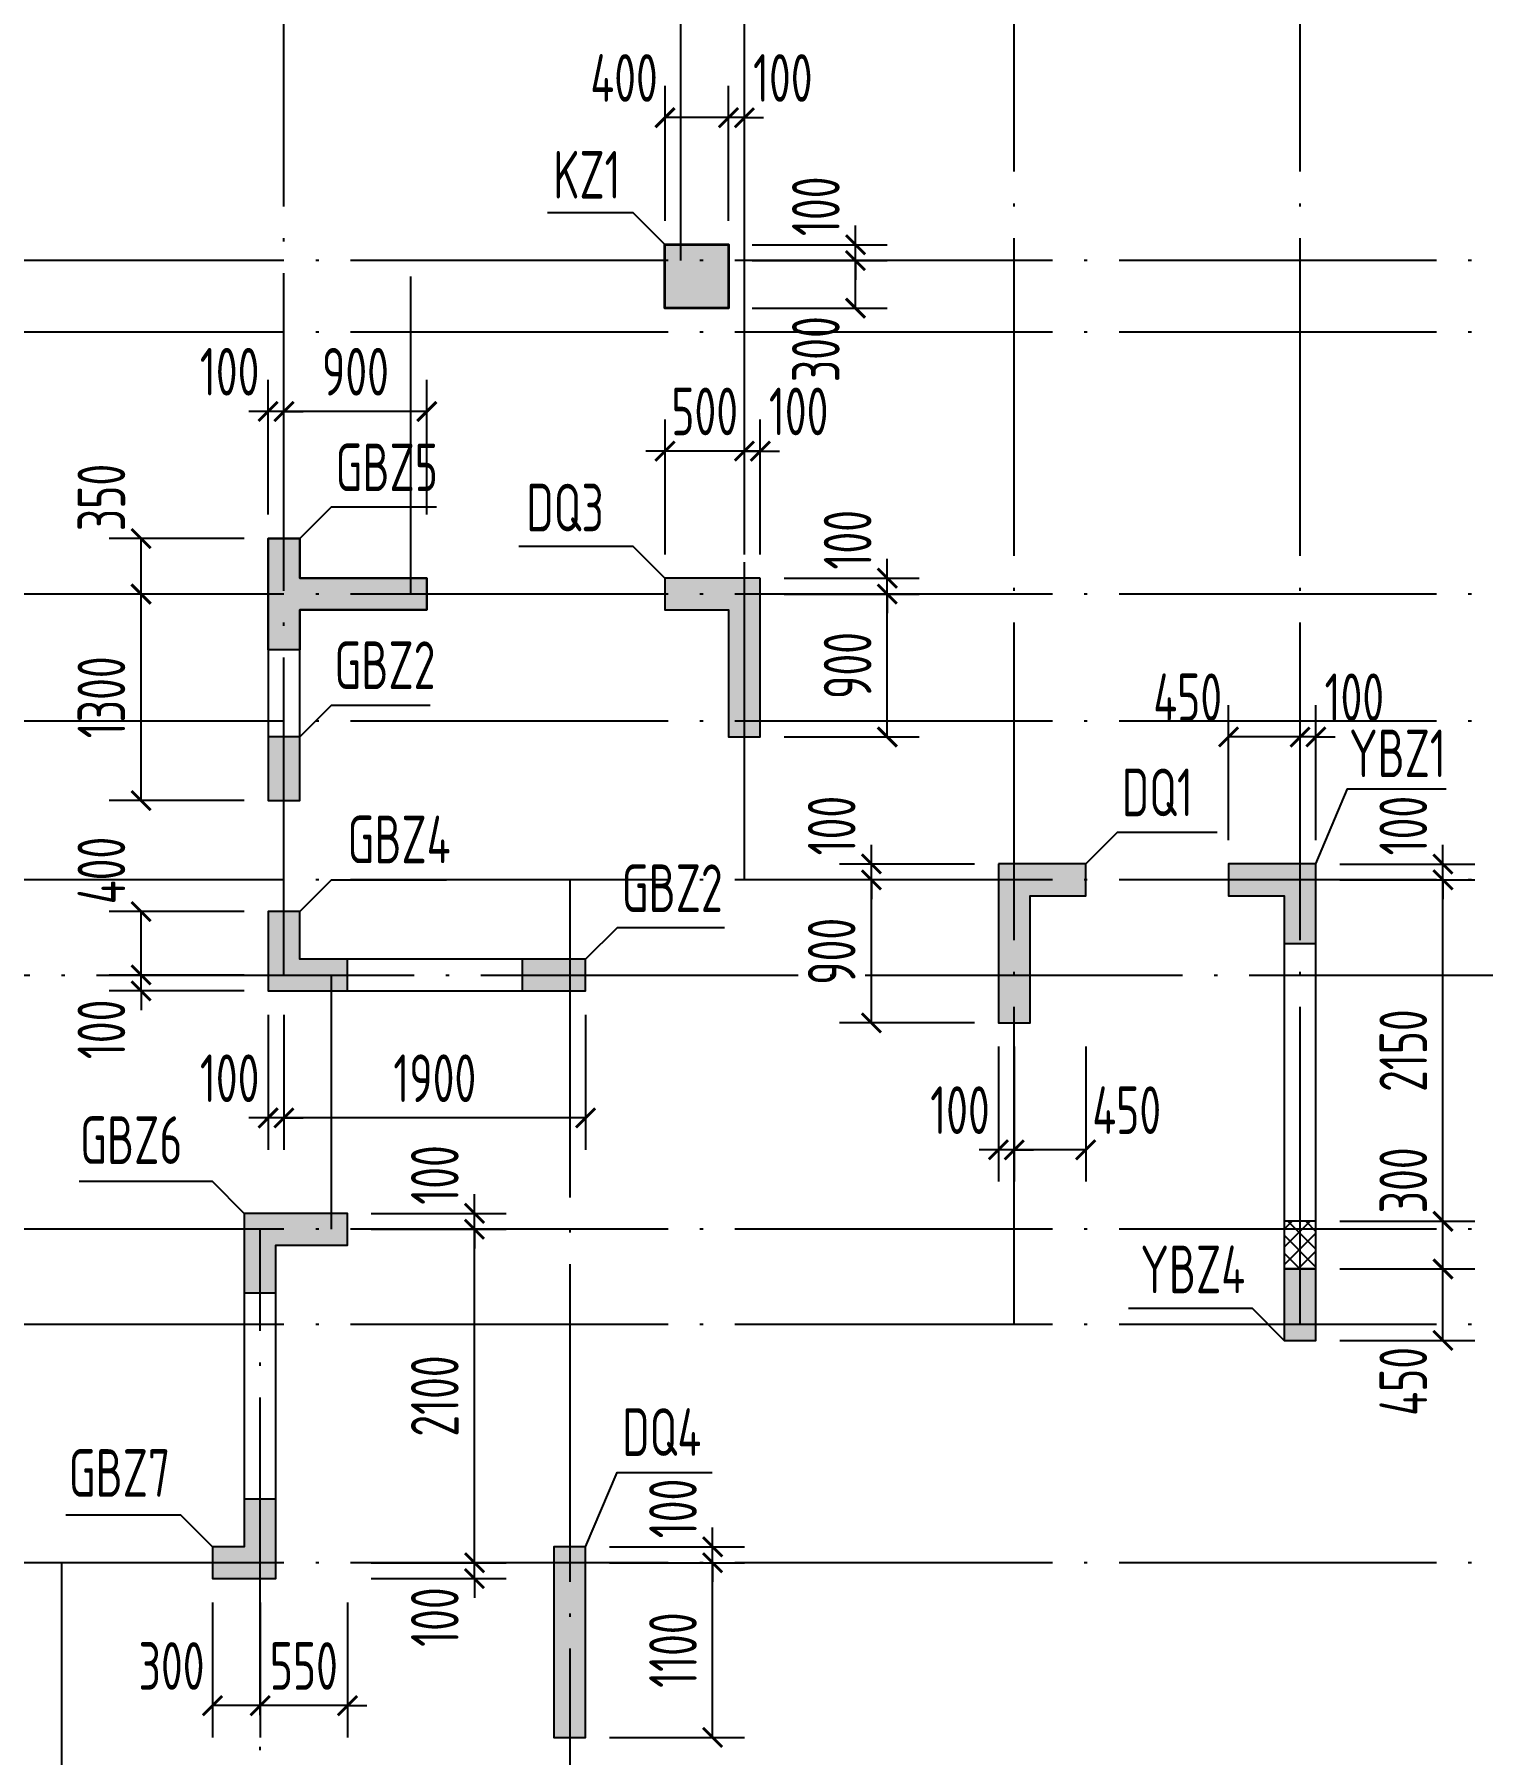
# Model space of a CAD drawing. Extents: x -668857 to 154266, y -275694 to 291306.
# Drawn here: x -301615 to -292493, y 133165 to 143997 of the extents above; entities that cross this region are included whole.
import ezdxf
from ezdxf.enums import TextEntityAlignment as Align

# ---------------------------------------------------------------- set-up
doc = ezdxf.new("R2010")
doc.units = 0
doc.header["$LTSCALE"] = 1000
doc.linetypes.add('DOTE', pattern=[2.42, 2, -0.2, 0.02, -0.2])
doc.layers.get('0').update_dxf_attribs({"linetype": 'CONTINUOUS'})
doc.layers.get('DEFPOINTS').update_dxf_attribs({"linetype": 'CONTINUOUS'})
for name, color, linetype in [('0z-约束构件', 1, 'CONTINUOUS'), ('A-DOTE', 10, 'DOTE'), ('COLU_DE_TEXT', 7, 'CONTINUOUS'), ('LABEL', 1, 'CONTINUOUS'), ('S-Q墙实线', 6, 'CONTINUOUS'), ('S-Q墙标注', 3, 'CONTINUOUS'), ('S-X详图填充', 252, 'CONTINUOUS'), ('S-X详图实线', 4, 'CONTINUOUS'), ('S-Z柱实线', 6, 'CONTINUOUS'), ('S-Z柱编号', 6, 'CONTINUOUS'), ('配箍校核', 34, 'CONTINUOUS')]:
    doc.layers.add(name, color=color, linetype=linetype)
doc.styles.add('TSSD_REIN', font='tssdeng.shx', dxfattribs={"width": 0.7, "height": 300, "bigfont": 'tssdchn.shx'})
doc.styles.add('结构文字', font='zstxt.shx', dxfattribs={"width": 0.7, "bigfont": 'zshz.shx'})
doc.dimstyles.new('STRUCK', dxfattribs={"dimtxt": 400, "dimasz": 121, "dimexe": 200, "dimexo": 150, "dimgap": 115, "dimtad": 1, "dimdec": 0, "dimdsep": 46, "dimtxsty": '结构文字', "dimblk": 'ARCHTICK', "dimcen": 400, "dimclrd": 3, "dimclre": 3, "dimclrt": 7, "dimadec": 0, "dimazin": 0, "dimtfac": 1, "dimtdec": 0, "dimtix": 1, "dimtmove": 2, "dimatfit": 3, "dimldrblk": '_DIMX', "dimfxl": 0, "dimtolj": 1, "dimtzin": 0, "dimarcsym": 0})

# ---------------------------------------------------------------- blocks, each defined once
blk = doc.blocks.new('20210726.16350016')
at = {"layer": 'A-DOTE'}
for p, q in [((43500, 13100.3), (43500, 21100)), ((46000, 17600), (46000, 21100)), ((46400, 13700), (46400, 21100)), ((48100, 10900), (48100, 21100)), ((49900, 10900), (49900, 21100)), ((55600, 17600), (3600, 17600)), ((44300, 15500), (44300, 17600)), ((55600, 17150), (3600, 17150)), ((55600, 15500), (3600, 15500)), ((55600, 14700), (3600, 14700)), ((55600, 13700), (3600, 13700)), ((45299.8, 13700), (45300, 3600)), ((3600, 13100.3), (55600, 13100.3)), ((43800, 11500), (43800, 13100)), ((55600, 11500), (3600, 11500)), ((43350, 3600), (43350, 11500)), ((55600, 10900), (3600, 10900)), ((55600, 9400), (3600, 9400)), ((42100, 9400), (42100, 3600))]:
    blk.add_line(p, q, dxfattribs=at)
blk = doc.blocks.new('_ArchTick')
at = {"color": 0, "linetype": 'ByBlock', "const_width": 0.15}
blk.add_lwpolyline([(-0.5, -0.5), (0.5, 0.5)], dxfattribs=at)
blk = doc.blocks.new('*D1599')
at = {"layer": 'DEFPOINTS', "color": 0}
for p in [(-298143, 134373), (-297343, 134373), (-298143, 133273)]:
    blk.add_point(p, dxfattribs=at)
at = {"layer": 'S-Q墙标注', "color": 3, "lineweight": -2}
for p, q in [((-297993, 134373), (-297143, 134373)), ((-297343, 133273), (-297343, 134373)), ((-297993, 133273), (-297143, 133273))]:
    blk.add_line(p, q, dxfattribs=at)
at = {"layer": 'S-Q墙标注', "color": 3, "lineweight": -2, "xscale": 121, "yscale": 121, "zscale": 121}
for p, rotation in [((-297343, 134373), 90), ((-297343, 133273), 270)]:
    blk.add_blockref('_ArchTick', p, dxfattribs=dict(at, rotation=rotation))
at = {"layer": 'S-Q墙标注', "color": 7, "insert": (-297593, 133823), "char_height": 300, "attachment_point": 5, "rotation": 90, "style": 'TSSD_REIN'}
blk.add_mtext('\\A1;1100', dxfattribs=at)
blk = doc.blocks.new('_DIMX')
blk.add_line((-150, 0), (150, 0))
at = {"const_width": 50}
blk.add_lwpolyline([(-70, -70), (70, 70)], dxfattribs=at)
blk = doc.blocks.new('*D1600')
at = {"layer": 'DEFPOINTS', "color": 0}
for p in [(-298143, 134473), (-297343, 134473), (-298143, 134373)]:
    blk.add_point(p, dxfattribs=at)
at = {"layer": 'S-Q墙标注', "color": 3, "lineweight": -2}
for p, q in [((-297343, 134473), (-297343, 134594)), ((-297993, 134473), (-297143, 134473)), ((-297343, 134373), (-297343, 134473)), ((-297993, 134373), (-297143, 134373)), ((-297343, 134373), (-297343, 134252))]:
    blk.add_line(p, q, dxfattribs=at)
at = {"layer": 'S-Q墙标注', "color": 3, "lineweight": -2, "xscale": 121, "yscale": 121, "zscale": 121}
for p, rotation in [((-297343, 134473), 270), ((-297343, 134373), 90)]:
    blk.add_blockref('_ArchTick', p, dxfattribs=dict(at, rotation=rotation))
at = {"layer": 'S-Q墙标注', "color": 7, "insert": (-297593, 134715), "char_height": 300, "attachment_point": 5, "rotation": 90, "style": 'TSSD_REIN'}
blk.add_mtext('\\A1;100', dxfattribs=at)
blk = doc.blocks.new('*D1605')
at = {"layer": 'DEFPOINTS', "color": 0}
for p in [(-293543, 136223), (-292743, 136223), (-293543, 135773)]:
    blk.add_point(p, dxfattribs=at)
at = {"layer": 'S-Q墙标注', "color": 3, "lineweight": -2}
for p, q in [((-293393, 136223), (-292543, 136223)), ((-292743, 135773), (-292743, 136223)), ((-293393, 135773), (-292543, 135773))]:
    blk.add_line(p, q, dxfattribs=at)
at = {"layer": 'S-Q墙标注', "color": 3, "lineweight": -2, "xscale": 121, "yscale": 121, "zscale": 121}
for p, rotation in [((-292743, 136223), 90), ((-292743, 135773), 270)]:
    blk.add_blockref('_ArchTick', p, dxfattribs=dict(at, rotation=rotation))
at = {"layer": 'S-Q墙标注', "color": 7, "insert": (-292993, 135515), "char_height": 300, "attachment_point": 5, "rotation": 90, "style": 'TSSD_REIN'}
blk.add_mtext('\\A1;450', dxfattribs=at)
blk = doc.blocks.new('*D1606')
at = {"layer": 'DEFPOINTS', "color": 0}
for p in [(-293543, 138773), (-292743, 138773), (-293543, 138673)]:
    blk.add_point(p, dxfattribs=at)
at = {"layer": 'S-Q墙标注', "color": 3, "lineweight": -2}
for p, q in [((-292743, 138773), (-292743, 138894)), ((-293393, 138773), (-292543, 138773)), ((-292743, 138673), (-292743, 138773)), ((-293393, 138673), (-292543, 138673)), ((-292743, 138673), (-292743, 138552))]:
    blk.add_line(p, q, dxfattribs=at)
at = {"layer": 'S-Q墙标注', "color": 3, "lineweight": -2, "xscale": 121, "yscale": 121, "zscale": 121}
for p, rotation in [((-292743, 138773), 270), ((-292743, 138673), 90)]:
    blk.add_blockref('_ArchTick', p, dxfattribs=dict(at, rotation=rotation))
at = {"layer": 'S-Q墙标注', "color": 7, "insert": (-292993, 139015), "char_height": 300, "attachment_point": 5, "rotation": 90, "style": 'TSSD_REIN'}
blk.add_mtext('\\A1;100', dxfattribs=at)
blk = doc.blocks.new('*D1607')
at = {"layer": 'DEFPOINTS', "color": 0}
for p in [(-293643, 139573), (-293643, 138773), (-293543, 138773)]:
    blk.add_point(p, dxfattribs=at)
at = {"layer": 'S-Q墙标注', "color": 3, "lineweight": -2}
for p, q in [((-293643, 138923), (-293643, 139773)), ((-293543, 138923), (-293543, 139773)), ((-293643, 139573), (-293764, 139573)), ((-293543, 139573), (-293643, 139573)), ((-293543, 139573), (-293422, 139573))]:
    blk.add_line(p, q, dxfattribs=at)
at = {"layer": 'S-Q墙标注', "color": 3, "lineweight": -2, "xscale": 121, "yscale": 121, "zscale": 121}
blk.add_blockref('_ArchTick', (-293643, 139573), dxfattribs=at)
at = {"layer": 'S-Q墙标注', "color": 3, "lineweight": -2, "xscale": 121, "yscale": 121, "zscale": 121, "rotation": 180}
blk.add_blockref('_ArchTick', (-293543, 139573), dxfattribs=at)
at = {"layer": 'S-Q墙标注', "color": 7, "insert": (-293301, 139823), "char_height": 300, "attachment_point": 5, "style": 'TSSD_REIN'}
blk.add_mtext('\\A1;100', dxfattribs=at)
blk = doc.blocks.new('*D1608')
at = {"layer": 'DEFPOINTS', "color": 0}
for p in [(-294093, 139573), (-294093, 138773), (-293643, 138773)]:
    blk.add_point(p, dxfattribs=at)
at = {"layer": 'S-Q墙标注', "color": 3, "lineweight": -2}
for p, q in [((-294093, 138923), (-294093, 139773)), ((-293643, 138923), (-293643, 139773)), ((-293643, 139573), (-294093, 139573))]:
    blk.add_line(p, q, dxfattribs=at)
at = {"layer": 'S-Q墙标注', "color": 3, "lineweight": -2, "xscale": 121, "yscale": 121, "zscale": 121, "rotation": 180}
blk.add_blockref('_ArchTick', (-294093, 139573), dxfattribs=at)
at = {"layer": 'S-Q墙标注', "color": 3, "lineweight": -2, "xscale": 121, "yscale": 121, "zscale": 121}
blk.add_blockref('_ArchTick', (-293643, 139573), dxfattribs=at)
at = {"layer": 'S-Q墙标注', "color": 7, "insert": (-294351, 139823), "char_height": 300, "attachment_point": 5, "style": 'TSSD_REIN'}
blk.add_mtext('\\A1;450', dxfattribs=at)
blk = doc.blocks.new('*D1609')
at = {"layer": 'DEFPOINTS', "color": 0}
for p in [(-296343, 138673), (-295543, 138673), (-295543, 137773)]:
    blk.add_point(p, dxfattribs=at)
at = {"layer": 'S-Q墙标注', "color": 3, "lineweight": -2}
for p, q in [((-295693, 138673), (-296543, 138673)), ((-296343, 137773), (-296343, 138673)), ((-295693, 137773), (-296543, 137773))]:
    blk.add_line(p, q, dxfattribs=at)
at = {"layer": 'S-Q墙标注', "color": 3, "lineweight": -2, "xscale": 121, "yscale": 121, "zscale": 121}
for p, rotation in [((-296343, 138673), 90), ((-296343, 137773), 270)]:
    blk.add_blockref('_ArchTick', p, dxfattribs=dict(at, rotation=rotation))
at = {"layer": 'S-Q墙标注', "color": 7, "insert": (-296593, 138223), "char_height": 300, "attachment_point": 5, "rotation": 90, "style": 'TSSD_REIN'}
blk.add_mtext('\\A1;900', dxfattribs=at)
blk = doc.blocks.new('*D1610')
at = {"layer": 'DEFPOINTS', "color": 0}
for p in [(-296343, 138773), (-295543, 138773), (-295543, 138673)]:
    blk.add_point(p, dxfattribs=at)
at = {"layer": 'S-Q墙标注', "color": 3, "lineweight": -2}
for p, q in [((-296343, 138773), (-296343, 138894)), ((-295693, 138773), (-296543, 138773)), ((-296343, 138673), (-296343, 138773)), ((-295693, 138673), (-296543, 138673)), ((-296343, 138673), (-296343, 138552))]:
    blk.add_line(p, q, dxfattribs=at)
at = {"layer": 'S-Q墙标注', "color": 3, "lineweight": -2, "xscale": 121, "yscale": 121, "zscale": 121}
for p, rotation in [((-296343, 138773), 270), ((-296343, 138673), 90)]:
    blk.add_blockref('_ArchTick', p, dxfattribs=dict(at, rotation=rotation))
at = {"layer": 'S-Q墙标注', "color": 7, "insert": (-296593, 139015), "char_height": 300, "attachment_point": 5, "rotation": 90, "style": 'TSSD_REIN'}
blk.add_mtext('\\A1;100', dxfattribs=at)
blk = doc.blocks.new('*D1611')
at = {"layer": 'DEFPOINTS', "color": 0}
for p in [(-295443, 137773), (-294993, 137773), (-295443, 136973)]:
    blk.add_point(p, dxfattribs=at)
at = {"layer": 'S-Q墙标注', "color": 3, "lineweight": -2}
for p, q in [((-295443, 137623), (-295443, 136773)), ((-294993, 137623), (-294993, 136773)), ((-294993, 136973), (-295443, 136973))]:
    blk.add_line(p, q, dxfattribs=at)
at = {"layer": 'S-Q墙标注', "color": 3, "lineweight": -2, "xscale": 121, "yscale": 121, "zscale": 121, "rotation": 180}
blk.add_blockref('_ArchTick', (-295443, 136973), dxfattribs=at)
at = {"layer": 'S-Q墙标注', "color": 3, "lineweight": -2, "xscale": 121, "yscale": 121, "zscale": 121}
blk.add_blockref('_ArchTick', (-294993, 136973), dxfattribs=at)
at = {"layer": 'S-Q墙标注', "color": 7, "insert": (-294735, 137223), "char_height": 300, "attachment_point": 5, "style": 'TSSD_REIN'}
blk.add_mtext('\\A1;450', dxfattribs=at)
blk = doc.blocks.new('*D1612')
at = {"layer": 'DEFPOINTS', "color": 0}
for p in [(-295543, 137773), (-295443, 137773), (-295543, 136973)]:
    blk.add_point(p, dxfattribs=at)
at = {"layer": 'S-Q墙标注', "color": 3, "lineweight": -2}
for p, q in [((-295543, 137623), (-295543, 136773)), ((-295443, 137623), (-295443, 136773)), ((-295543, 136973), (-295664, 136973)), ((-295443, 136973), (-295543, 136973)), ((-295443, 136973), (-295322, 136973))]:
    blk.add_line(p, q, dxfattribs=at)
at = {"layer": 'S-Q墙标注', "color": 3, "lineweight": -2, "xscale": 121, "yscale": 121, "zscale": 121}
blk.add_blockref('_ArchTick', (-295543, 136973), dxfattribs=at)
at = {"layer": 'S-Q墙标注', "color": 3, "lineweight": -2, "xscale": 121, "yscale": 121, "zscale": 121, "rotation": 180}
blk.add_blockref('_ArchTick', (-295443, 136973), dxfattribs=at)
at = {"layer": 'S-Q墙标注', "color": 7, "insert": (-295785, 137223), "char_height": 300, "attachment_point": 5, "style": 'TSSD_REIN'}
blk.add_mtext('\\A1;100', dxfattribs=at)
blk = doc.blocks.new('*D1613')
at = {"layer": 'DEFPOINTS', "color": 0}
for p in [(-300943, 138074), (-300143, 138074), (-300143, 137974)]:
    blk.add_point(p, dxfattribs=at)
at = {"layer": 'S-Q墙标注', "color": 3, "lineweight": -2}
for p, q in [((-300943, 138074), (-300943, 138195)), ((-300293, 138074), (-301143, 138074)), ((-300943, 137974), (-300943, 138074)), ((-300293, 137974), (-301143, 137974)), ((-300943, 137974), (-300943, 137853))]:
    blk.add_line(p, q, dxfattribs=at)
at = {"layer": 'S-Q墙标注', "color": 3, "lineweight": -2, "xscale": 121, "yscale": 121, "zscale": 121}
for p, rotation in [((-300943, 138074), 270), ((-300943, 137974), 90)]:
    blk.add_blockref('_ArchTick', p, dxfattribs=dict(at, rotation=rotation))
at = {"layer": 'S-Q墙标注', "color": 7, "insert": (-301193, 137732), "char_height": 300, "attachment_point": 5, "rotation": 90, "style": 'TSSD_REIN'}
blk.add_mtext('\\A1;100', dxfattribs=at)
blk = doc.blocks.new('*D1614')
at = {"layer": 'DEFPOINTS', "color": 0}
for p in [(-300943, 138474), (-300143, 138474), (-300143, 138074)]:
    blk.add_point(p, dxfattribs=at)
at = {"layer": 'S-Q墙标注', "color": 3, "lineweight": -2}
for p, q in [((-300293, 138474), (-301143, 138474)), ((-300943, 138074), (-300943, 138474)), ((-300293, 138074), (-301143, 138074))]:
    blk.add_line(p, q, dxfattribs=at)
at = {"layer": 'S-Q墙标注', "color": 3, "lineweight": -2, "xscale": 121, "yscale": 121, "zscale": 121}
for p, rotation in [((-300943, 138474), 90), ((-300943, 138074), 270)]:
    blk.add_blockref('_ArchTick', p, dxfattribs=dict(at, rotation=rotation))
at = {"layer": 'S-Q墙标注', "color": 7, "insert": (-301193, 138732), "char_height": 300, "attachment_point": 5, "rotation": 90, "style": 'TSSD_REIN'}
blk.add_mtext('\\A1;400', dxfattribs=at)
blk = doc.blocks.new('*D1615')
at = {"layer": 'DEFPOINTS', "color": 0}
for p in [(-300043, 137974), (-298143, 137974), (-300043, 137174)]:
    blk.add_point(p, dxfattribs=at)
at = {"layer": 'S-Q墙标注', "color": 3, "lineweight": -2}
for p, q in [((-300043, 137824), (-300043, 136974)), ((-298143, 137824), (-298143, 136974)), ((-298143, 137174), (-300043, 137174))]:
    blk.add_line(p, q, dxfattribs=at)
at = {"layer": 'S-Q墙标注', "color": 3, "lineweight": -2, "xscale": 121, "yscale": 121, "zscale": 121, "rotation": 180}
blk.add_blockref('_ArchTick', (-300043, 137174), dxfattribs=at)
at = {"layer": 'S-Q墙标注', "color": 3, "lineweight": -2, "xscale": 121, "yscale": 121, "zscale": 121}
blk.add_blockref('_ArchTick', (-298143, 137174), dxfattribs=at)
at = {"layer": 'S-Q墙标注', "color": 7, "insert": (-299093, 137424), "char_height": 300, "attachment_point": 5, "style": 'TSSD_REIN'}
blk.add_mtext('\\A1;1900', dxfattribs=at)
blk = doc.blocks.new('*D1616')
at = {"layer": 'DEFPOINTS', "color": 0}
for p in [(-300143, 137974), (-300043, 137974), (-300143, 137174)]:
    blk.add_point(p, dxfattribs=at)
at = {"layer": 'S-Q墙标注', "color": 3, "lineweight": -2}
for p, q in [((-300143, 137824), (-300143, 136974)), ((-300043, 137824), (-300043, 136974)), ((-300143, 137174), (-300264, 137174)), ((-300043, 137174), (-300143, 137174)), ((-300043, 137174), (-299922, 137174))]:
    blk.add_line(p, q, dxfattribs=at)
at = {"layer": 'S-Q墙标注', "color": 3, "lineweight": -2, "xscale": 121, "yscale": 121, "zscale": 121}
blk.add_blockref('_ArchTick', (-300143, 137174), dxfattribs=at)
at = {"layer": 'S-Q墙标注', "color": 3, "lineweight": -2, "xscale": 121, "yscale": 121, "zscale": 121, "rotation": 180}
blk.add_blockref('_ArchTick', (-300043, 137174), dxfattribs=at)
at = {"layer": 'S-Q墙标注', "color": 7, "insert": (-300385, 137424), "char_height": 300, "attachment_point": 5, "style": 'TSSD_REIN'}
blk.add_mtext('\\A1;100', dxfattribs=at)
blk = doc.blocks.new('*D1617')
at = {"layer": 'DEFPOINTS', "color": 0}
for p in [(-297043, 140473), (-296243, 140473), (-297043, 139573)]:
    blk.add_point(p, dxfattribs=at)
at = {"layer": 'S-Q墙标注', "color": 3, "lineweight": -2}
for p, q in [((-296893, 140473), (-296043, 140473)), ((-296243, 139573), (-296243, 140473)), ((-296893, 139573), (-296043, 139573))]:
    blk.add_line(p, q, dxfattribs=at)
at = {"layer": 'S-Q墙标注', "color": 3, "lineweight": -2, "xscale": 121, "yscale": 121, "zscale": 121}
for p, rotation in [((-296243, 140473), 90), ((-296243, 139573), 270)]:
    blk.add_blockref('_ArchTick', p, dxfattribs=dict(at, rotation=rotation))
at = {"layer": 'S-Q墙标注', "color": 7, "insert": (-296493, 140023), "char_height": 300, "attachment_point": 5, "rotation": 90, "style": 'TSSD_REIN'}
blk.add_mtext('\\A1;900', dxfattribs=at)
blk = doc.blocks.new('*D1618')
at = {"layer": 'DEFPOINTS', "color": 0}
for p in [(-297043, 140573), (-296243, 140573), (-297043, 140473)]:
    blk.add_point(p, dxfattribs=at)
at = {"layer": 'S-Q墙标注', "color": 3, "lineweight": -2}
for p, q in [((-296243, 140573), (-296243, 140694)), ((-296893, 140573), (-296043, 140573)), ((-296243, 140473), (-296243, 140573)), ((-296893, 140473), (-296043, 140473)), ((-296243, 140473), (-296243, 140352))]:
    blk.add_line(p, q, dxfattribs=at)
at = {"layer": 'S-Q墙标注', "color": 3, "lineweight": -2, "xscale": 121, "yscale": 121, "zscale": 121}
for p, rotation in [((-296243, 140573), 270), ((-296243, 140473), 90)]:
    blk.add_blockref('_ArchTick', p, dxfattribs=dict(at, rotation=rotation))
at = {"layer": 'S-Q墙标注', "color": 7, "insert": (-296493, 140815), "char_height": 300, "attachment_point": 5, "rotation": 90, "style": 'TSSD_REIN'}
blk.add_mtext('\\A1;100', dxfattribs=at)
blk = doc.blocks.new('*D1619')
at = {"layer": 'DEFPOINTS', "color": 0}
for p in [(-297143, 141373), (-297143, 140573), (-297043, 140573)]:
    blk.add_point(p, dxfattribs=at)
at = {"layer": 'S-Q墙标注', "color": 3, "lineweight": -2}
for p, q in [((-297143, 140723), (-297143, 141573)), ((-297043, 140723), (-297043, 141573)), ((-297143, 141373), (-297264, 141373)), ((-297043, 141373), (-297143, 141373)), ((-297043, 141373), (-296922, 141373))]:
    blk.add_line(p, q, dxfattribs=at)
at = {"layer": 'S-Q墙标注', "color": 3, "lineweight": -2, "xscale": 121, "yscale": 121, "zscale": 121}
blk.add_blockref('_ArchTick', (-297143, 141373), dxfattribs=at)
at = {"layer": 'S-Q墙标注', "color": 3, "lineweight": -2, "xscale": 121, "yscale": 121, "zscale": 121, "rotation": 180}
blk.add_blockref('_ArchTick', (-297043, 141373), dxfattribs=at)
at = {"layer": 'S-Q墙标注', "color": 7, "insert": (-296801, 141623), "char_height": 300, "attachment_point": 5, "style": 'TSSD_REIN'}
blk.add_mtext('\\A1;100', dxfattribs=at)
blk = doc.blocks.new('*D1620')
at = {"layer": 'DEFPOINTS', "color": 0}
for p in [(-297643, 141373), (-297643, 140573), (-297143, 140573)]:
    blk.add_point(p, dxfattribs=at)
at = {"layer": 'S-Q墙标注', "color": 3, "lineweight": -2}
for p, q in [((-297643, 140723), (-297643, 141573)), ((-297143, 140723), (-297143, 141573)), ((-297643, 141373), (-297764, 141373)), ((-297143, 141373), (-297643, 141373)), ((-297143, 141373), (-297022, 141373))]:
    blk.add_line(p, q, dxfattribs=at)
at = {"layer": 'S-Q墙标注', "color": 3, "lineweight": -2, "xscale": 121, "yscale": 121, "zscale": 121}
blk.add_blockref('_ArchTick', (-297643, 141373), dxfattribs=at)
at = {"layer": 'S-Q墙标注', "color": 3, "lineweight": -2, "xscale": 121, "yscale": 121, "zscale": 121, "rotation": 180}
blk.add_blockref('_ArchTick', (-297143, 141373), dxfattribs=at)
at = {"layer": 'S-Q墙标注', "color": 7, "insert": (-297393, 141623), "char_height": 300, "attachment_point": 5, "style": 'TSSD_REIN'}
blk.add_mtext('\\A1;500', dxfattribs=at)
blk = doc.blocks.new('*D1621')
at = {"layer": 'DEFPOINTS', "color": 0}
for p in [(-299643, 134373), (-298843, 134373), (-299643, 134273)]:
    blk.add_point(p, dxfattribs=at)
at = {"layer": 'S-Q墙标注', "color": 3, "lineweight": -2}
for p, q in [((-298843, 134373), (-298843, 134494)), ((-299493, 134373), (-298643, 134373)), ((-298843, 134273), (-298843, 134373)), ((-299493, 134273), (-298643, 134273)), ((-298843, 134273), (-298843, 134152))]:
    blk.add_line(p, q, dxfattribs=at)
at = {"layer": 'S-Q墙标注', "color": 3, "lineweight": -2, "xscale": 121, "yscale": 121, "zscale": 121}
for p, rotation in [((-298843, 134373), 270), ((-298843, 134273), 90)]:
    blk.add_blockref('_ArchTick', p, dxfattribs=dict(at, rotation=rotation))
at = {"layer": 'S-Q墙标注', "color": 7, "insert": (-299093, 134031), "char_height": 300, "attachment_point": 5, "rotation": 90, "style": 'TSSD_REIN'}
blk.add_mtext('\\A1;100', dxfattribs=at)
blk = doc.blocks.new('*D1622')
at = {"layer": 'DEFPOINTS', "color": 0}
for p in [(-299643, 136473), (-298843, 136473), (-299643, 134373)]:
    blk.add_point(p, dxfattribs=at)
at = {"layer": 'S-Q墙标注', "color": 3, "lineweight": -2}
for p, q in [((-299493, 136473), (-298643, 136473)), ((-298843, 134373), (-298843, 136473)), ((-299493, 134373), (-298643, 134373))]:
    blk.add_line(p, q, dxfattribs=at)
at = {"layer": 'S-Q墙标注', "color": 3, "lineweight": -2, "xscale": 121, "yscale": 121, "zscale": 121}
for p, rotation in [((-298843, 136473), 90), ((-298843, 134373), 270)]:
    blk.add_blockref('_ArchTick', p, dxfattribs=dict(at, rotation=rotation))
at = {"layer": 'S-Q墙标注', "color": 7, "insert": (-299093, 135423), "char_height": 300, "attachment_point": 5, "rotation": 90, "style": 'TSSD_REIN'}
blk.add_mtext('\\A1;2100', dxfattribs=at)
blk = doc.blocks.new('*D1623')
at = {"layer": 'DEFPOINTS', "color": 0}
for p in [(-299643, 136573), (-298843, 136573), (-299643, 136473)]:
    blk.add_point(p, dxfattribs=at)
at = {"layer": 'S-Q墙标注', "color": 3, "lineweight": -2}
for p, q in [((-298843, 136573), (-298843, 136694)), ((-299493, 136573), (-298643, 136573)), ((-298843, 136473), (-298843, 136573)), ((-299493, 136473), (-298643, 136473)), ((-298843, 136473), (-298843, 136352))]:
    blk.add_line(p, q, dxfattribs=at)
at = {"layer": 'S-Q墙标注', "color": 3, "lineweight": -2, "xscale": 121, "yscale": 121, "zscale": 121}
for p, rotation in [((-298843, 136573), 270), ((-298843, 136473), 90)]:
    blk.add_blockref('_ArchTick', p, dxfattribs=dict(at, rotation=rotation))
at = {"layer": 'S-Q墙标注', "color": 7, "insert": (-299093, 136815), "char_height": 300, "attachment_point": 5, "rotation": 90, "style": 'TSSD_REIN'}
blk.add_mtext('\\A1;100', dxfattribs=at)
blk = doc.blocks.new('20210730.00595579')
at = {"layer": '0z-约束构件'}
h = blk.add_hatch(dxfattribs=at)
h.set_pattern_fill('ANSI37', color=256, scale=25, style=0)
h.set_pattern_definition([(45, (126794.76, -600656.97), (-56.126601, 56.126601), []), (135, (126794.76, -600656.97), (-56.126601, -56.126601), [])])
h.paths.add_polyline_path([(10665, -181459), (10665, -181159), (10865, -181159), (10865, -181459)])
blk.add_lwpolyline([(10665, -181459), (10865, -181459), (10865, -181159), (10665, -181159)], close=True, dxfattribs=at)
blk = doc.blocks.new('*D1667')
at = {"layer": 'DEFPOINTS', "color": 0}
for p in [(-293543, 136523), (-292743, 136523), (-293543, 136223)]:
    blk.add_point(p, dxfattribs=at)
at = {"layer": 'S-Q墙标注', "color": 3, "lineweight": -2}
for p, q in [((-293393, 136523), (-292543, 136523)), ((-292743, 136223), (-292743, 136523)), ((-293393, 136223), (-292543, 136223))]:
    blk.add_line(p, q, dxfattribs=at)
at = {"layer": 'S-Q墙标注', "color": 3, "lineweight": -2, "xscale": 121, "yscale": 121, "zscale": 121}
for p, rotation in [((-292743, 136523), 90), ((-292743, 136223), 270)]:
    blk.add_blockref('_ArchTick', p, dxfattribs=dict(at, rotation=rotation))
at = {"layer": 'S-Q墙标注', "color": 7, "insert": (-292993, 136781), "char_height": 300, "attachment_point": 5, "rotation": 90, "style": 'TSSD_REIN'}
blk.add_mtext('\\A1;300', dxfattribs=at)
blk = doc.blocks.new('*D1668')
at = {"layer": 'DEFPOINTS', "color": 0}
for p in [(-293543, 138673), (-292743, 138673), (-293543, 136523)]:
    blk.add_point(p, dxfattribs=at)
at = {"layer": 'S-Q墙标注', "color": 3, "lineweight": -2}
for p, q in [((-293393, 138673), (-292543, 138673)), ((-292743, 136523), (-292743, 138673)), ((-293393, 136523), (-292543, 136523))]:
    blk.add_line(p, q, dxfattribs=at)
at = {"layer": 'S-Q墙标注', "color": 3, "lineweight": -2, "xscale": 121, "yscale": 121, "zscale": 121}
for p, rotation in [((-292743, 138673), 90), ((-292743, 136523), 270)]:
    blk.add_blockref('_ArchTick', p, dxfattribs=dict(at, rotation=rotation))
at = {"layer": 'S-Q墙标注', "color": 7, "insert": (-292993, 137598), "char_height": 300, "attachment_point": 5, "rotation": 90, "style": 'TSSD_REIN'}
blk.add_mtext('\\A1;2150', dxfattribs=at)
blk = doc.blocks.new('*D1953')
at = {"layer": 'DEFPOINTS', "color": 0}
for p in [(-300193, 134273), (-299643, 134273), (-300193, 133473)]:
    blk.add_point(p, dxfattribs=at)
at = {"layer": 'S-Q墙标注', "color": 3, "lineweight": -2}
for p, q in [((-300193, 134123), (-300193, 133273)), ((-299643, 134123), (-299643, 133273)), ((-300193, 133473), (-300314, 133473)), ((-299643, 133473), (-300193, 133473)), ((-299643, 133473), (-299522, 133473))]:
    blk.add_line(p, q, dxfattribs=at)
at = {"layer": 'S-Q墙标注', "color": 3, "lineweight": -2, "xscale": 121, "yscale": 121, "zscale": 121}
blk.add_blockref('_ArchTick', (-300193, 133473), dxfattribs=at)
at = {"layer": 'S-Q墙标注', "color": 3, "lineweight": -2, "xscale": 121, "yscale": 121, "zscale": 121, "rotation": 180}
blk.add_blockref('_ArchTick', (-299643, 133473), dxfattribs=at)
at = {"layer": 'S-Q墙标注', "color": 7, "insert": (-299918, 133723), "char_height": 300, "attachment_point": 5, "style": 'TSSD_REIN'}
blk.add_mtext('\\A1;550', dxfattribs=at)
blk = doc.blocks.new('*D1954')
at = {"layer": 'DEFPOINTS', "color": 0}
for p in [(-300493, 134273), (-300193, 134273), (-300493, 133473)]:
    blk.add_point(p, dxfattribs=at)
at = {"layer": 'S-Q墙标注', "color": 3, "lineweight": -2}
for p, q in [((-300493, 134123), (-300493, 133273)), ((-300193, 134123), (-300193, 133273)), ((-300193, 133473), (-300493, 133473))]:
    blk.add_line(p, q, dxfattribs=at)
at = {"layer": 'S-Q墙标注', "color": 3, "lineweight": -2, "xscale": 121, "yscale": 121, "zscale": 121, "rotation": 180}
blk.add_blockref('_ArchTick', (-300493, 133473), dxfattribs=at)
at = {"layer": 'S-Q墙标注', "color": 3, "lineweight": -2, "xscale": 121, "yscale": 121, "zscale": 121}
blk.add_blockref('_ArchTick', (-300193, 133473), dxfattribs=at)
at = {"layer": 'S-Q墙标注', "color": 7, "insert": (-300751, 133723), "char_height": 300, "attachment_point": 5, "style": 'TSSD_REIN'}
blk.add_mtext('\\A1;300', dxfattribs=at)
blk = doc.blocks.new('*D1989')
at = {"layer": 'DEFPOINTS', "color": 0}
for p in [(-297243, 142673), (-296443, 142673), (-297243, 142573)]:
    blk.add_point(p, dxfattribs=at)
at = {"layer": 'S-Q墙标注', "color": 3, "lineweight": -2}
for p, q in [((-296443, 142673), (-296443, 142794)), ((-297093, 142673), (-296243, 142673)), ((-296443, 142573), (-296443, 142673)), ((-297093, 142573), (-296243, 142573)), ((-296443, 142573), (-296443, 142452))]:
    blk.add_line(p, q, dxfattribs=at)
at = {"layer": 'S-Q墙标注', "color": 3, "lineweight": -2, "xscale": 121, "yscale": 121, "zscale": 121}
for p, rotation in [((-296443, 142673), 270), ((-296443, 142573), 90)]:
    blk.add_blockref('_ArchTick', p, dxfattribs=dict(at, rotation=rotation))
at = {"layer": 'S-Q墙标注', "color": 7, "insert": (-296693, 142915), "char_height": 300, "attachment_point": 5, "rotation": 90, "style": 'TSSD_REIN'}
blk.add_mtext('\\A1;100', dxfattribs=at)
blk = doc.blocks.new('*D1992')
at = {"layer": 'DEFPOINTS', "color": 0}
for p in [(-297243, 142573), (-296443, 142573), (-297243, 142273)]:
    blk.add_point(p, dxfattribs=at)
at = {"layer": 'S-Q墙标注', "color": 3, "lineweight": -2}
for p, q in [((-297093, 142573), (-296243, 142573)), ((-296443, 142273), (-296443, 142573)), ((-297093, 142273), (-296243, 142273))]:
    blk.add_line(p, q, dxfattribs=at)
at = {"layer": 'S-Q墙标注', "color": 3, "lineweight": -2, "xscale": 121, "yscale": 121, "zscale": 121}
for p, rotation in [((-296443, 142573), 90), ((-296443, 142273), 270)]:
    blk.add_blockref('_ArchTick', p, dxfattribs=dict(at, rotation=rotation))
at = {"layer": 'S-Q墙标注', "color": 7, "insert": (-296693, 142015), "char_height": 300, "attachment_point": 5, "rotation": 90, "style": 'TSSD_REIN'}
blk.add_mtext('\\A1;300', dxfattribs=at)
blk = doc.blocks.new('*D1993')
at = {"layer": 'DEFPOINTS', "color": 0}
for p in [(-297643, 143473), (-297643, 142673), (-297243, 142673)]:
    blk.add_point(p, dxfattribs=at)
at = {"layer": 'S-Q墙标注', "color": 3, "lineweight": -2}
for p, q in [((-297643, 142823), (-297643, 143673)), ((-297243, 142823), (-297243, 143673)), ((-297243, 143473), (-297643, 143473))]:
    blk.add_line(p, q, dxfattribs=at)
at = {"layer": 'S-Q墙标注', "color": 3, "lineweight": -2, "xscale": 121, "yscale": 121, "zscale": 121, "rotation": 180}
blk.add_blockref('_ArchTick', (-297643, 143473), dxfattribs=at)
at = {"layer": 'S-Q墙标注', "color": 3, "lineweight": -2, "xscale": 121, "yscale": 121, "zscale": 121}
blk.add_blockref('_ArchTick', (-297243, 143473), dxfattribs=at)
at = {"layer": 'S-Q墙标注', "color": 7, "insert": (-297901, 143723), "char_height": 300, "attachment_point": 5, "style": 'TSSD_REIN'}
blk.add_mtext('\\A1;400', dxfattribs=at)
blk = doc.blocks.new('*D1994')
at = {"layer": 'DEFPOINTS', "color": 0}
for p in [(-297243, 143473), (-297243, 142673), (-297143, 142673)]:
    blk.add_point(p, dxfattribs=at)
at = {"layer": 'S-Q墙标注', "color": 3, "lineweight": -2}
for p, q in [((-297243, 142823), (-297243, 143673)), ((-297143, 142823), (-297143, 143673)), ((-297243, 143473), (-297364, 143473)), ((-297143, 143473), (-297243, 143473)), ((-297143, 143473), (-297022, 143473))]:
    blk.add_line(p, q, dxfattribs=at)
at = {"layer": 'S-Q墙标注', "color": 3, "lineweight": -2, "xscale": 121, "yscale": 121, "zscale": 121}
blk.add_blockref('_ArchTick', (-297243, 143473), dxfattribs=at)
at = {"layer": 'S-Q墙标注', "color": 3, "lineweight": -2, "xscale": 121, "yscale": 121, "zscale": 121, "rotation": 180}
blk.add_blockref('_ArchTick', (-297143, 143473), dxfattribs=at)
at = {"layer": 'S-Q墙标注', "color": 7, "insert": (-296901, 143723), "char_height": 300, "attachment_point": 5, "style": 'TSSD_REIN'}
blk.add_mtext('\\A1;100', dxfattribs=at)
blk = doc.blocks.new('*D2031')
at = {"layer": 'DEFPOINTS', "color": 0}
for p in [(-300943, 140473), (-300143, 140473), (-300143, 139173)]:
    blk.add_point(p, dxfattribs=at)
at = {"layer": 'S-Q墙标注', "color": 3, "lineweight": -2}
for p, q in [((-300293, 140473), (-301143, 140473)), ((-300943, 139173), (-300943, 140473)), ((-300293, 139173), (-301143, 139173))]:
    blk.add_line(p, q, dxfattribs=at)
at = {"layer": 'S-Q墙标注', "color": 3, "lineweight": -2, "xscale": 121, "yscale": 121, "zscale": 121}
for p, rotation in [((-300943, 140473), 90), ((-300943, 139173), 270)]:
    blk.add_blockref('_ArchTick', p, dxfattribs=dict(at, rotation=rotation))
at = {"layer": 'S-Q墙标注', "color": 7, "insert": (-301193, 139823), "char_height": 300, "attachment_point": 5, "rotation": 90, "style": 'TSSD_REIN'}
blk.add_mtext('\\A1;1300', dxfattribs=at)
blk = doc.blocks.new('*D2032')
at = {"layer": 'DEFPOINTS', "color": 0}
for p in [(-300943, 140823), (-300143, 140823), (-300143, 140473)]:
    blk.add_point(p, dxfattribs=at)
at = {"layer": 'S-Q墙标注', "color": 3, "lineweight": -2}
for p, q in [((-300293, 140823), (-301143, 140823)), ((-300943, 140473), (-300943, 140823)), ((-300293, 140473), (-301143, 140473))]:
    blk.add_line(p, q, dxfattribs=at)
at = {"layer": 'S-Q墙标注', "color": 3, "lineweight": -2, "xscale": 121, "yscale": 121, "zscale": 121}
for p, rotation in [((-300943, 140823), 90), ((-300943, 140473), 270)]:
    blk.add_blockref('_ArchTick', p, dxfattribs=dict(at, rotation=rotation))
at = {"layer": 'S-Q墙标注', "color": 7, "insert": (-301193, 141081), "char_height": 300, "attachment_point": 5, "rotation": 90, "style": 'TSSD_REIN'}
blk.add_mtext('\\A1;350', dxfattribs=at)
blk = doc.blocks.new('*D2033')
at = {"layer": 'DEFPOINTS', "color": 0}
for p in [(-300043, 141623), (-300043, 140823), (-299143, 140823)]:
    blk.add_point(p, dxfattribs=at)
at = {"layer": 'S-Q墙标注', "color": 3, "lineweight": -2}
for p, q in [((-300043, 140973), (-300043, 141823)), ((-299143, 140973), (-299143, 141823)), ((-299143, 141623), (-300043, 141623))]:
    blk.add_line(p, q, dxfattribs=at)
at = {"layer": 'S-Q墙标注', "color": 3, "lineweight": -2, "xscale": 121, "yscale": 121, "zscale": 121, "rotation": 180}
blk.add_blockref('_ArchTick', (-300043, 141623), dxfattribs=at)
at = {"layer": 'S-Q墙标注', "color": 3, "lineweight": -2, "xscale": 121, "yscale": 121, "zscale": 121}
blk.add_blockref('_ArchTick', (-299143, 141623), dxfattribs=at)
at = {"layer": 'S-Q墙标注', "color": 7, "insert": (-299593, 141873), "char_height": 300, "attachment_point": 5, "style": 'TSSD_REIN'}
blk.add_mtext('\\A1;900', dxfattribs=at)
blk = doc.blocks.new('*D2034')
at = {"layer": 'DEFPOINTS', "color": 0}
for p in [(-300143, 141623), (-300143, 140823), (-300043, 140823)]:
    blk.add_point(p, dxfattribs=at)
at = {"layer": 'S-Q墙标注', "color": 3, "lineweight": -2}
for p, q in [((-300143, 140973), (-300143, 141823)), ((-300043, 140973), (-300043, 141823)), ((-300143, 141623), (-300264, 141623)), ((-300043, 141623), (-300143, 141623)), ((-300043, 141623), (-299922, 141623))]:
    blk.add_line(p, q, dxfattribs=at)
at = {"layer": 'S-Q墙标注', "color": 3, "lineweight": -2, "xscale": 121, "yscale": 121, "zscale": 121}
blk.add_blockref('_ArchTick', (-300143, 141623), dxfattribs=at)
at = {"layer": 'S-Q墙标注', "color": 3, "lineweight": -2, "xscale": 121, "yscale": 121, "zscale": 121, "rotation": 180}
blk.add_blockref('_ArchTick', (-300043, 141623), dxfattribs=at)
at = {"layer": 'S-Q墙标注', "color": 7, "insert": (-300385, 141873), "char_height": 300, "attachment_point": 5, "style": 'TSSD_REIN'}
blk.add_mtext('\\A1;100', dxfattribs=at)

msp = doc.modelspace()

# ---------------------------------------------------------------- hatches: boundary and pattern name
at = {"layer": 'S-X详图填充'}
h = msp.add_hatch(color=256, dxfattribs=at)
h.dxf.hatch_style = 1
h.paths.add_polyline_path([(-297643.27, 142673.27), (-297243.27, 142673.27), (-297243.27, 142273.27), (-297643.27, 142273.27)])
h = msp.add_hatch(color=256, dxfattribs=at)
h.dxf.hatch_style = 1
h.paths.add_polyline_path([(-299943.27, 140122.81), (-300143.27, 140122.81), (-300143.27, 140823.27), (-299943.27, 140823.27), (-299943.27, 140573.27), (-299143.14, 140573.28), (-299143.14, 140373.28), (-299943.27, 140373.27)])
h = msp.add_hatch(color=256, dxfattribs=at)
h.dxf.hatch_style = 1
h.paths.add_polyline_path([(-297043.27, 140573.27), (-297643.18, 140573.27), (-297643.18, 140373.27), (-297243.27, 140373.27), (-297243.27, 139573.27), (-297043.27, 139573.27)])
h = msp.add_hatch(color=256, dxfattribs=at)
h.dxf.hatch_style = 1
h.paths.add_polyline_path([(-299943.27, 139573.27), (-300143.27, 139573.27), (-300143.27, 139173.27), (-299943.27, 139173.27)])
h = msp.add_hatch(color=256, dxfattribs=at)
h.dxf.hatch_style = 1
h.paths.add_polyline_path([(-295543.28, 138773.27), (-295543.28, 137773.27), (-295343.28, 137773.27), (-295343.28, 138573.27), (-294993.36, 138573.27), (-294993.36, 138773.27)])
h = msp.add_hatch(color=256, dxfattribs=at)
h.dxf.hatch_style = 1
h.paths.add_polyline_path([(-293743.26, 138273.27), (-293543.26, 138273.27), (-293543.26, 138773.27), (-294093.26, 138773.27), (-294093.26, 138573.27), (-293743.26, 138573.27)])
h = msp.add_hatch(color=256, dxfattribs=at)
h.dxf.hatch_style = 1
h.paths.add_polyline_path([(-299643.27, 137973.54), (-299643.27, 138173.54), (-299943.27, 138173.54), (-299943.27, 138473.54), (-300143.27, 138473.54), (-300143.27, 137973.54)])
h = msp.add_hatch(color=256, dxfattribs=at)
h.dxf.hatch_style = 1
h.paths.add_polyline_path([(-298543.27, 138173.54), (-298543.27, 137973.54), (-298143.27, 137973.54), (-298143.27, 138173.54)])
h = msp.add_hatch(color=256, dxfattribs=at)
h.dxf.hatch_style = 1
h.paths.add_polyline_path([(-300293.27, 136073.27), (-300093.27, 136073.27), (-300093.27, 136373.27), (-299643.39, 136373.27), (-299643.39, 136573.27), (-300293.27, 136573.27)])
h = msp.add_hatch(color=256, dxfattribs=at)
h.dxf.hatch_style = 1
h.paths.add_polyline_path([(-293543.26, 136223.28), (-293743.26, 136223.28), (-293743.26, 135773.28), (-293543.26, 135773.28)])
h = msp.add_hatch(color=256, dxfattribs=at)
h.dxf.hatch_style = 1
h.paths.add_polyline_path([(-300093.27, 134773.27), (-300293.27, 134773.27), (-300293.27, 134473.27), (-300493.27, 134473.27), (-300493.27, 134273.27), (-300093.27, 134273.27)])
h = msp.add_hatch(color=256, dxfattribs=at)
h.dxf.hatch_style = 1
h.paths.add_polyline_path([(-298343.37, 133273.27), (-298143.37, 133273.27), (-298143.28, 134473.27), (-298343.28, 134473.27)])

# ---------------------------------------------------------------- linework, layer by layer
at = {"layer": 'LABEL'}
msp.add_lwpolyline([(-297643.27, 142673.27), (-297843.27, 142873.27), (-298382.22, 142873.27)], dxfattribs=at)
at = {"layer": 'S-Q墙实线'}
for points in [[(-300143.27, 140473.27), (-300143.27, 139173.27), (-299943.27, 139173.27), (-299943.27, 140373.27), (-299143.66, 140373.27), (-299143.66, 140573.27), (-299943.27, 140573.27), (-299943.27, 140823.27), (-300143.27, 140823.27)], [(-297043.27, 140573.27), (-297643.18, 140573.27), (-297643.18, 140373.27), (-297243.27, 140373.27), (-297243.27, 139573.27), (-297043.27, 139573.27)], [(-295543.28, 138773.27), (-295543.28, 137773.27), (-295343.28, 137773.27), (-295343.28, 138573.27), (-294993.36, 138573.27), (-294993.36, 138773.27)], [(-293543.26, 138773.27), (-294093.26, 138773.27), (-294093.26, 138573.27), (-293743.26, 138573.27), (-293743.26, 135773.28), (-293543.26, 135773.28)], [(-299943.27, 138173.54), (-299943.27, 138473.54), (-300143.27, 138473.54), (-300143.27, 137973.54), (-299743.39, 137973.54), (-298143.27, 137973.54), (-298143.27, 138173.54), (-299743.39, 138173.54)], [(-300293.27, 134473.27), (-300493.27, 134473.27), (-300493.27, 134273.27), (-300093.27, 134273.27), (-300093.27, 135873.28), (-300093.27, 136373.27), (-299643.39, 136373.27), (-299643.39, 136573.27), (-300293.27, 136573.27), (-300293.27, 135873.28)], [(-298143.28, 133273.27), (-298143.28, 134473.27), (-298343.28, 134473.27), (-298343.28, 133273.27)]]:
    msp.add_lwpolyline(points, close=True, dxfattribs=at)
at = {"layer": 'S-X详图实线'}
for points in [[(-297643.27, 142673.27), (-297243.27, 142673.27), (-297243.27, 142273.27), (-297643.27, 142273.27), (-297643.27, 142673.27)], [(-299943.27, 140122.81), (-300143.27, 140122.81), (-300143.27, 140823.27), (-299943.27, 140823.27), (-299943.27, 140573.27), (-299143.14, 140573.27), (-299143.14, 140373.27), (-299943.27, 140373.27), (-299943.27, 140373.27)], [(-297043.27, 140573.27), (-297643.18, 140573.27), (-297643.18, 140373.27), (-297243.27, 140373.27), (-297243.27, 139573.27), (-297043.27, 139573.27), (-297043.27, 140573.27)], [(-299943.27, 139573.27), (-300143.27, 139573.27), (-300143.27, 139173.27), (-299943.27, 139173.27), (-299943.27, 139573.27)], [(-295543.28, 138773.27), (-295543.28, 137773.27), (-295343.28, 137773.27), (-295343.28, 138573.27), (-294993.36, 138573.27), (-294993.36, 138773.27), (-295543.28, 138773.27)], [(-293743.26, 138273.27), (-293543.26, 138273.27), (-293543.26, 138773.27), (-294093.26, 138773.27), (-294093.26, 138573.27), (-293743.26, 138573.27), (-293743.26, 138273.27)], [(-299643.27, 137973.54), (-299643.27, 138173.54), (-299943.27, 138173.54), (-299943.27, 138473.54), (-300143.27, 138473.54), (-300143.27, 137973.54), (-299643.27, 137973.54)], [(-298543.27, 138173.54), (-298543.27, 137973.54), (-298143.27, 137973.54), (-298143.27, 138173.54), (-298543.27, 138173.54)], [(-300293.27, 136073.27), (-300093.27, 136073.27), (-300093.27, 136373.27), (-299643.39, 136373.27), (-299643.39, 136573.27), (-300293.27, 136573.27), (-300293.27, 136073.27)], [(-293543.26, 136223.28), (-293743.26, 136223.28), (-293743.26, 135773.28), (-293543.26, 135773.28), (-293543.26, 136223.28)], [(-300093.27, 134773.27), (-300293.27, 134773.27), (-300293.27, 134473.27), (-300493.27, 134473.27), (-300493.27, 134273.27), (-300093.27, 134273.27), (-300093.27, 134773.27)], [(-298343.37, 133273.27), (-298143.37, 133273.27), (-298143.28, 134473.27), (-298343.28, 134473.27), (-298343.28, 134073.27)]]:
    msp.add_lwpolyline(points, close=True, dxfattribs=at)
at = {"layer": 'S-Z柱实线', "lineweight": 35}
msp.add_lwpolyline([(-297643.27, 142673.27), (-297243.27, 142673.27), (-297243.27, 142273.27), (-297643.27, 142273.27)], close=True, dxfattribs=at)
at = {"layer": 'S-Z柱编号', "color": 7}
for points in [[(-299942.95, 140823.27), (-299742.95, 141023.27), (-299081.34, 141023.27)], [(-297643.18, 140573.27), (-297843.18, 140773.27), (-298564.72, 140773.27)], [(-299943.27, 139573.27), (-299743.27, 139773.27), (-299123.18, 139773.27)], [(-293543.28, 138773.27), (-293343.28, 139246.31), (-292723.19, 139246.31)], [(-294993.36, 138773.27), (-294793.36, 138973.27), (-294164.94, 138973.27)], [(-299943.27, 138473.54), (-299743.27, 138673.54), (-299018.66, 138673.54)], [(-298143.27, 138173.54), (-297943.27, 138373.54), (-297268.88, 138373.54)], [(-300293.27, 136573.27), (-300493.27, 136773.27), (-301333.27, 136773.27)], [(-293743.28, 135773.28), (-293943.28, 135973.28), (-294723.19, 135973.28)], [(-298143.51, 134473.27), (-297943.51, 134942.22), (-297346, 134942.22)], [(-300493.27, 134473.27), (-300693.27, 134673.27), (-301417.92, 134673.27)]]:
    msp.add_lwpolyline(points, dxfattribs=at)

# ---------------------------------------------------------------- block references
at = {"layer": 'A-DOTE'}
msp.add_blockref('20210726.16350016', (-343543.27, 124973.23), dxfattribs=at)
at = {"layer": '配箍校核'}
msp.add_blockref('20210730.00595579', (-304407.98, 317682.46), dxfattribs=at)

# ---------------------------------------------------------------- texts
at = {"layer": 'COLU_DE_TEXT', "style": 'TSSD_REIN', "width": 0.7}
msp.add_text('KZ1', height=300, dxfattribs=at).set_placement((-298347.11, 142873.27), align=Align.BOTTOM_LEFT)
at = {"layer": 'S-Z柱编号', "color": 7, "style": 'TSSD_REIN', "width": 0.7}
for s, p in [('GBZ5', (-299718.45, 141031.03)), ('DQ3', (-298516.65, 140777.71)), ('GBZ2', (-299725.43, 139784.99)), ('YBZ1', (-293334.37, 139230)), ('DQ1', (-294765.87, 138984.07)), ('GBZ4', (-299643.27, 138687.76)), ('GBZ2', (-297915.98, 138380.68)), ('GBZ6', (-301327.41, 136794.49)), ('YBZ4', (-294649.05, 135980.45)), ('DQ4', (-297912.58, 134955.92)), ('GBZ7', (-301399.04, 134698.25))]:
    msp.add_text(s, height=300, dxfattribs=at).set_placement(p, align=Align.BOTTOM_LEFT)

# ---------------------------------------------------------------- dimensions: what is measured, and where the dimension line sits
at = {"layer": 'S-Q墙标注'}
for base, p1, p2, angle, picture, middle in [((-297643.27, 143473.27), (-297243.27, 142673.27), (-297643.27, 142673.27), 180, '*D1993', (-297901.34, 143723.27)), ((-297243.27, 143473.27), (-297143.27, 142673.27), (-297243.27, 142673.27), 180, '*D1994', (-296901.35, 143723.27)), ((-296443.27, 142673.27), (-297243.27, 142573.27), (-297243.27, 142673.27), 90, '*D1989', (-296693.27, 142915.2)), ((-296443.27, 142573.27), (-297243.27, 142273.27), (-297243.27, 142573.27), 90, '*D1992', (-296693.27, 142015.2)), ((-300143.27, 141623.27), (-300043.26, 140823.27), (-300143.27, 140823.27), 180, '*D2034', (-300385.19, 141873.27)), ((-297143.27, 141373.27), (-297043.27, 140573.27), (-297143.27, 140573.27), 180, '*D1619', (-296801.35, 141623.27)), ((-300943.27, 140823.27), (-300143.27, 140473.27), (-300143.27, 140823.27), 90, '*D2032', (-301193.27, 141081.35)), ((-296243.27, 140573.27), (-297043.27, 140473.27), (-297043.27, 140573.27), 90, '*D1618', (-296493.27, 140815.2)), ((-294093.28, 139573.27), (-293643.27, 138773.27), (-294093.28, 138773.27), 180, '*D1608', (-294351.36, 139823.27)), ((-293643.27, 139573.27), (-293543.28, 138773.27), (-293643.27, 138773.27), 180, '*D1607', (-293301.36, 139823.27)), ((-296343.28, 138773.27), (-295543.28, 138673.27), (-295543.28, 138773.27), 90, '*D1610', (-296593.28, 139015.2)), ((-292743.28, 138773.27), (-293543.28, 138673.27), (-293543.28, 138773.27), 90, '*D1606', (-292993.28, 139015.2)), ((-300943.27, 138473.54), (-300143.27, 138073.54), (-300143.27, 138473.54), 90, '*D1614', (-301193.27, 138731.62)), ((-300943.27, 138073.54), (-300143.27, 137973.54), (-300143.27, 138073.54), 90, '*D1613', (-301193.27, 137731.62)), ((-300143.27, 137173.54), (-300043.27, 137973.54), (-300143.27, 137973.54), 180, '*D1616', (-300385.19, 137423.54)), ((-295543.28, 136973.27), (-295443.27, 137773.27), (-295543.28, 137773.27), 180, '*D1612', (-295785.2, 137223.27)), ((-295443.27, 136973.27), (-294993.36, 137773.27), (-295443.27, 137773.27), 180, '*D1611', (-294735.28, 137223.27)), ((-298843.2, 136573.27), (-299643.2, 136473.27), (-299643.2, 136573.27), 90, '*D1623', (-299093.2, 136815.2)), ((-292743.28, 136523.28), (-293543.28, 136223.28), (-293543.28, 136523.28), 90, '*D1667', (-292993.28, 136781.35)), ((-292743.28, 136223.28), (-293543.28, 135773.28), (-293543.28, 136223.28), 90, '*D1605', (-292993.28, 135515.2)), ((-297343.28, 134473.27), (-298143.28, 134373.27), (-298143.28, 134473.27), 90, '*D1600', (-297593.28, 134715.2)), ((-298843.2, 134373.27), (-299643.2, 134273.27), (-299643.2, 134373.27), 90, '*D1621', (-299093.2, 134031.35)), ((-300493.26, 133473.25), (-300193.26, 134273.25), (-300493.26, 134273.25), 180, '*D1954', (-300751.33, 133723.25))]:
    dim = msp.add_linear_dim(base=base, p1=p1, p2=p2, angle=angle, dimstyle='STRUCK', override={"dimtxt": 300, "dimgap": 100, "dimtxsty": 'TSSD_REIN'}, dxfattribs=at)
    dim.commit()
    dim.dimension.update_dxf_attribs({"geometry": picture, "text_midpoint": middle, "dimtype": 160})
for base, p1, p2, angle, picture, middle in [((-300043.26, 141623.27), (-299143.14, 140823.27), (-300043.26, 140823.27), 180, '*D2033', (-299593.2, 141873.27)), ((-297643.18, 141373.27), (-297143.27, 140573.27), (-297643.18, 140573.27), 180, '*D1620', (-297393.23, 141623.27)), ((-300943.27, 140473.27), (-300143.27, 139173.27), (-300143.27, 140473.27), 90, '*D2031', (-301193.27, 139823.27)), ((-296243.27, 140473.27), (-297043.27, 139573.27), (-297043.27, 140473.27), 90, '*D1617', (-296493.27, 140023.27)), ((-296343.28, 138673.27), (-295543.28, 137773.27), (-295543.28, 138673.27), 90, '*D1609', (-296593.28, 138223.27)), ((-292743.28, 138673.27), (-293543.28, 136523.28), (-293543.28, 138673.27), 90, '*D1668', (-292993.28, 137598.27)), ((-300043.27, 137173.54), (-298143.27, 137973.54), (-300043.27, 137973.54), 180, '*D1615', (-299093.27, 137423.54)), ((-298843.2, 136473.27), (-299643.2, 134373.27), (-299643.2, 136473.27), 90, '*D1622', (-299093.2, 135423.27)), ((-297343.28, 134373.27), (-298143.28, 133273.27), (-298143.28, 134373.27), 90, '*D1599', (-297593.28, 133823.27)), ((-300193.26, 133473.25), (-299643.27, 134273.25), (-300193.26, 134273.25), 180, '*D1953', (-299918.26, 133723.25))]:
    dim = msp.add_linear_dim(base=base, p1=p1, p2=p2, angle=angle, dimstyle='STRUCK', override={"dimtxt": 300, "dimgap": 100, "dimtxsty": 'TSSD_REIN'}, dxfattribs=at)
    dim.commit()
    dim.dimension.update_dxf_attribs({"geometry": picture, "text_midpoint": middle})

doc.saveas('drawing.dxf')
